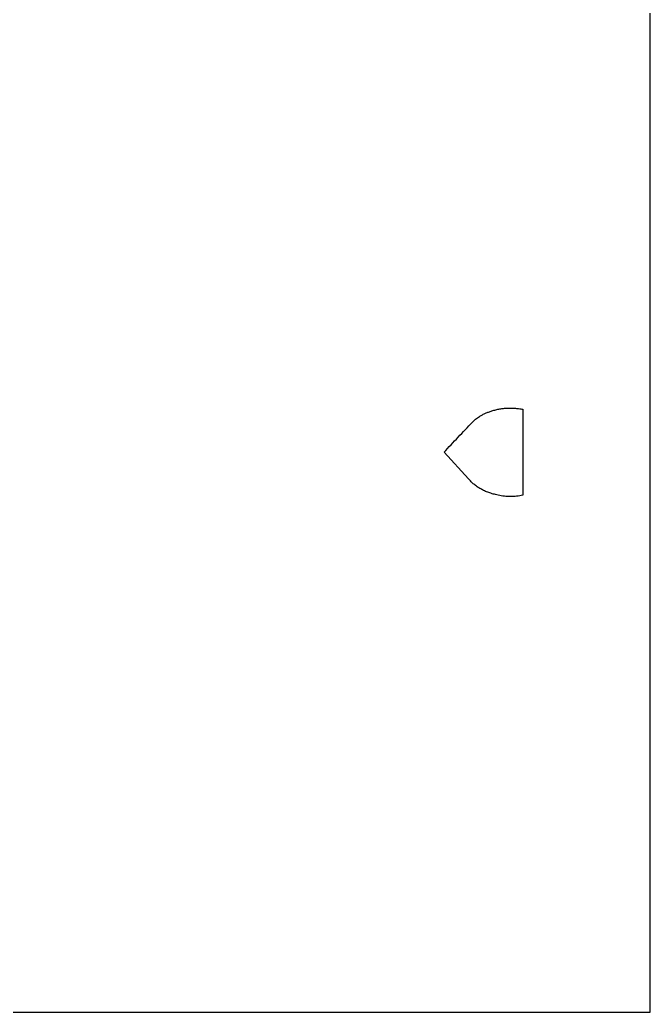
# Model space of a CAD drawing. Header units: centimetres. Extents: x -9.6 to 4.8, y -4.9 to 13.
# Drawn here: x 1.4 to 4.84, y -4.92 to 0.49 of the extents above; entities that cross this region are included whole.
import ezdxf

# ---------------------------------------------------------------- set-up
doc = ezdxf.new("R2010")
doc.units = ezdxf.units.CM
doc.header["$MEASUREMENT"] = 0
doc.layers.add('layer 1', color=7, linetype='Continuous')

msp = doc.modelspace()

# ---------------------------------------------------------------- linework, layer by layer
at = {"layer": 'layer 1', "color": 177}
for points, knots in [([(-2.03515, 13.0189), (-2.03515, 13.0189), (4.83656, 13.0189), (4.83656, 13.0189), (4.83656, 13.0189), (4.83656, 13.0189), (4.83656, -4.91628), (4.83656, -4.91628), (4.83656, -4.91628), (4.83656, -4.91628), (-2.03515, -4.91628), (-2.03515, -4.91628), (-2.03515, -4.91628), (-2.03515, -4.91628), (-2.03515, 13.0189), (-2.03515, 13.0189)], [0, 0, 0, 0, 0.2, 0.2, 0.2, 0.2, 0.4, 0.4, 0.4, 0.4, 0.6, 0.6, 0.6, 0.6, 1, 1, 1, 1]), ([(3.84589, -2.0074), (3.84812, -2.0102), (3.85041, -2.01295), (3.85279, -2.01562), (3.85279, -2.01562), (3.85523, -2.01839), (3.85775, -2.02108), (3.86033, -2.02373), (3.86033, -2.02373), (3.86277, -2.02623), (3.8653, -2.02867), (3.86786, -2.03104), (3.86786, -2.03104), (3.87053, -2.0335), (3.87328, -2.0359), (3.87607, -2.03823), (3.87607, -2.03823), (3.87887, -2.04057), (3.88172, -2.04282), (3.88462, -2.04503), (3.88462, -2.04503), (3.88764, -2.0473), (3.89071, -2.04949), (3.89383, -2.05164), (3.89383, -2.05164), (3.8969, -2.05372), (3.90002, -2.05574), (3.90317, -2.0577), (3.90317, -2.0577), (3.90644, -2.0597), (3.90978, -2.06166), (3.91314, -2.06352), (3.91314, -2.06352), (3.91649, -2.0654), (3.91989, -2.06719), (3.92333, -2.06892), (3.92333, -2.06892), (3.92689, -2.07069), (3.9305, -2.0724), (3.93413, -2.07405), (3.93413, -2.07405), (3.93782, -2.07571), (3.94155, -2.0773), (3.94532, -2.07882), (3.94532, -2.07882), (3.9492, -2.08038), (3.95312, -2.08186), (3.95708, -2.08328), (3.95708, -2.08328), (3.96102, -2.0847), (3.96498, -2.08603), (3.96896, -2.0873), (3.96896, -2.0873), (3.97305, -2.08862), (3.97715, -2.08983), (3.98128, -2.09099), (3.98128, -2.09099), (3.98566, -2.0922), (3.99003, -2.09337), (3.99445, -2.09445), (3.99445, -2.09445), (3.99891, -2.09554), (4.0034, -2.09656), (4.0079, -2.09752), (4.0079, -2.09752), (4.01351, -2.09871), (4.01913, -2.09973), (4.02478, -2.10064), (4.02478, -2.10064), (4.03054, -2.10154), (4.03631, -2.10231), (4.04211, -2.10294), (4.04211, -2.10294), (4.04761, -2.10354), (4.05313, -2.10398), (4.05868, -2.10429), (4.05868, -2.10429), (4.06424, -2.10461), (4.06981, -2.10477), (4.0754, -2.10479), (4.0754, -2.10479), (4.08096, -2.10481), (4.08653, -2.10469), (4.09207, -2.10444), (4.09207, -2.10444), (4.09764, -2.10417), (4.10318, -2.10377), (4.10871, -2.10321), (4.10871, -2.10321), (4.11446, -2.10265), (4.12019, -2.10192), (4.1259, -2.10106), (4.1259, -2.10106), (4.13153, -2.10021), (4.13712, -2.09923), (4.14268, -2.09808), (4.14268, -2.09808), (4.14268, -2.09808), (4.14268, -1.62912), (4.14268, -1.62912), (4.14268, -1.62912), (4.13891, -1.62839), (4.13512, -1.62773), (4.13132, -1.6271), (4.13132, -1.6271), (4.12749, -1.62648), (4.12365, -1.62591), (4.1198, -1.62541), (4.1198, -1.62541), (4.11617, -1.62491), (4.11252, -1.6245), (4.10887, -1.62412), (4.10887, -1.62412), (4.1052, -1.62375), (4.10151, -1.62343), (4.09783, -1.62316), (4.09783, -1.62316), (4.09416, -1.62291), (4.09049, -1.6227), (4.08684, -1.62256), (4.08684, -1.62256), (4.08311, -1.62241), (4.07936, -1.62233), (4.07563, -1.62229), (4.07563, -1.62229), (4.072, -1.62227), (4.06837, -1.62231), (4.06474, -1.62239), (4.06474, -1.62239), (4.06116, -1.62247), (4.05755, -1.62262), (4.05397, -1.62283), (4.05397, -1.62283), (4.04682, -1.62325), (4.03969, -1.62389), (4.03256, -1.62477), (4.03256, -1.62477), (4.0256, -1.62562), (4.01865, -1.62673), (4.01178, -1.62804), (4.01178, -1.62804), (4.00446, -1.62946), (3.99718, -1.6311), (3.98997, -1.63298), (3.98997, -1.63298), (3.98301, -1.63479), (3.97613, -1.63682), (3.96931, -1.63909), (3.96931, -1.63909), (3.96335, -1.64109), (3.95743, -1.64324), (3.9516, -1.64557), (3.9516, -1.64557), (3.94599, -1.64778), (3.94044, -1.65018), (3.93498, -1.65274), (3.93498, -1.65274), (3.92977, -1.65518), (3.92462, -1.65779), (3.91956, -1.66056), (3.91956, -1.66056), (3.91478, -1.66319), (3.91007, -1.66598), (3.90549, -1.66894), (3.90549, -1.66894), (3.9019, -1.67123), (3.8984, -1.67361), (3.89494, -1.67611), (3.89494, -1.67611), (3.89164, -1.67846), (3.88843, -1.68092), (3.88527, -1.68349), (3.88527, -1.68349), (3.88216, -1.68599), (3.87914, -1.6886), (3.87618, -1.69131), (3.87618, -1.69131), (3.87336, -1.69387), (3.87063, -1.69654), (3.86799, -1.69927), (3.86799, -1.69927), (3.85483, -1.71288), (3.84174, -1.72653), (3.82869, -1.74021), (3.82869, -1.74021), (3.81571, -1.75384), (3.80276, -1.7675), (3.78986, -1.78119), (3.78986, -1.78119), (3.777, -1.79484), (3.7642, -1.80854), (3.75142, -1.82228), (3.75142, -1.82228), (3.73864, -1.83601), (3.7259, -1.84981), (3.71323, -1.86363), (3.71323, -1.86363), (3.71323, -1.86363), (3.84589, -2.0074), (3.84589, -2.0074)], [0, 0, 0, 0, 0.0196078, 0.0196078, 0.0196078, 0.0196078, 0.0392157, 0.0392157, 0.0392157, 0.0392157, 0.0588235, 0.0588235, 0.0588235, 0.0588235, 0.0784314, 0.0784314, 0.0784314, 0.0784314, 0.0980392, 0.0980392, 0.0980392, 0.0980392, 0.1176471, 0.1176471, 0.1176471, 0.1176471, 0.1372549, 0.1372549, 0.1372549, 0.1372549, 0.1568627, 0.1568627, 0.1568627, 0.1568627, 0.1764706, 0.1764706, 0.1764706, 0.1764706, 0.1960784, 0.1960784, 0.1960784, 0.1960784, 0.2156863, 0.2156863, 0.2156863, 0.2156863, 0.2352941, 0.2352941, 0.2352941, 0.2352941, 0.254902, 0.254902, 0.254902, 0.254902, 0.2745098, 0.2745098, 0.2745098, 0.2745098, 0.2941176, 0.2941176, 0.2941176, 0.2941176, 0.3137255, 0.3137255, 0.3137255, 0.3137255, 0.3333333, 0.3333333, 0.3333333, 0.3333333, 0.3529412, 0.3529412, 0.3529412, 0.3529412, 0.372549, 0.372549, 0.372549, 0.372549, 0.3921569, 0.3921569, 0.3921569, 0.3921569, 0.4117647, 0.4117647, 0.4117647, 0.4117647, 0.4313725, 0.4313725, 0.4313725, 0.4313725, 0.4509804, 0.4509804, 0.4509804, 0.4509804, 0.4705882, 0.4705882, 0.4705882, 0.4705882, 0.4901961, 0.4901961, 0.4901961, 0.4901961, 0.5098039, 0.5098039, 0.5098039, 0.5098039, 0.5294118, 0.5294118, 0.5294118, 0.5294118, 0.5490196, 0.5490196, 0.5490196, 0.5490196, 0.5686275, 0.5686275, 0.5686275, 0.5686275, 0.5882353, 0.5882353, 0.5882353, 0.5882353, 0.6078431, 0.6078431, 0.6078431, 0.6078431, 0.627451, 0.627451, 0.627451, 0.627451, 0.6470588, 0.6470588, 0.6470588, 0.6470588, 0.6666667, 0.6666667, 0.6666667, 0.6666667, 0.6862745, 0.6862745, 0.6862745, 0.6862745, 0.7058824, 0.7058824, 0.7058824, 0.7058824, 0.7254902, 0.7254902, 0.7254902, 0.7254902, 0.745098, 0.745098, 0.745098, 0.745098, 0.7647059, 0.7647059, 0.7647059, 0.7647059, 0.7843137, 0.7843137, 0.7843137, 0.7843137, 0.8039216, 0.8039216, 0.8039216, 0.8039216, 0.8235294, 0.8235294, 0.8235294, 0.8235294, 0.8431373, 0.8431373, 0.8431373, 0.8431373, 0.8627451, 0.8627451, 0.8627451, 0.8627451, 0.8823529, 0.8823529, 0.8823529, 0.8823529, 0.9019608, 0.9019608, 0.9019608, 0.9019608, 0.9215686, 0.9215686, 0.9215686, 0.9215686, 0.9411765, 0.9411765, 0.9411765, 0.9411765, 0.9607843, 0.9607843, 0.9607843, 0.9607843, 1, 1, 1, 1])]:
    msp.add_open_spline(points, degree=3, knots=knots, dxfattribs=at)

doc.saveas('drawing.dxf')
